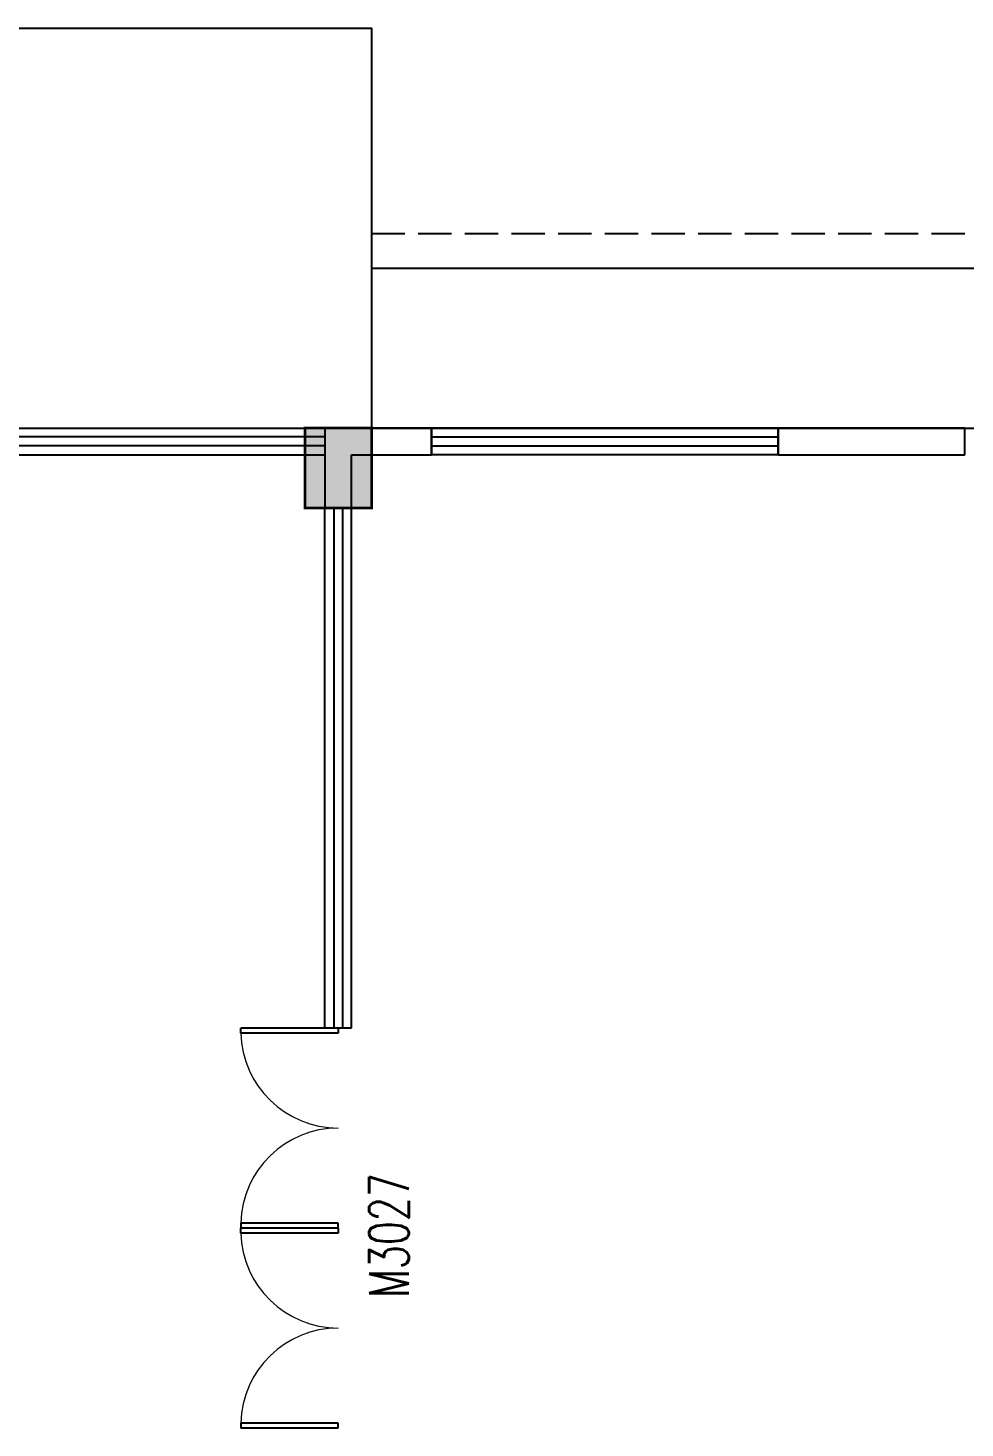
# Model space of a CAD drawing. Extents: x -6243262 to 3079315, y -2914302 to 172723.
# Drawn here: x -2024132 to -2017106, y -873031 to -862531 of the extents above; entities that cross this region are included whole.
import ezdxf

# ---------------------------------------------------------------- set-up
doc = ezdxf.new("R2010")
doc.units = 0
doc.header["$LTSCALE"] = 1000
doc.linetypes.add('DASH', pattern=[0.35, 0.25, -0.1])
for name, color, linetype in [('0-柱网', 2, 'Continuous'), ('WALL', 9, 'Continuous'), ('WINDOW', 4, 'Continuous'), ('WINDOW_TEXT', 7, 'Continuous')]:
    doc.layers.add(name, color=color, linetype=linetype)
doc.styles.add('_TCH_WINDOW', font='SIMPLEX', dxfattribs={"height": 3.5, "bigfont": 'GBCBIG'})

# ---------------------------------------------------------------- blocks, each defined once
blk = doc.blocks.new('1#柱网')
at = {"layer": '0-柱网'}
blk.add_hatch(color=0, dxfattribs=at).paths.add_polyline_path([(517855, 93967), (517855, 93367), (518355, 93367), (518355, 93967)])
at = {"layer": '0-柱网', "color": 0, "const_width": 20}
blk.add_lwpolyline([(517855, 93967), (517855, 93367), (518355, 93367), (518355, 93967), (517855, 93967)], dxfattribs=at)
blk = doc.blocks.new('$WINLIB2D$00000001')
at = {"color": 0}
for points in [[(-0.5, 0.5), (-0.5, -0.5)], [(-0.5, 0.5), (0.5, 0.5)], [(0.5, -0.5), (0.5, 0.5)], [(0.5, 0.1667), (-0.5, 0.1667)], [(0.5, -0.1667), (-0.5, -0.1667)], [(-0.5, -0.5), (0.5, -0.5)]]:
    blk.add_lwpolyline(points, dxfattribs=at)
blk = doc.blocks.new('$DorLib2D$00000002')
at = {"color": 0}
for p, q in [((-0.5, 0), (-0.5, 0.4875)), ((-0.475, 0.4875), (-0.5, 0.4875)), ((-0.475, 0), (-0.475, 0.4875)), ((0.475, 0), (0.475, 0.4875)), ((0.475, 0.4875), (0.5, 0.4875)), ((0.5, 0), (0.5, 0.4875)), ((-0.5, 0), (-0.475, 0)), ((0.5, 0), (0.475, 0))]:
    blk.add_line(p, q, dxfattribs=at)
at = {"color": 0, "lineweight": 13}
for centre, start, end in [((-0.4875, 0), 0, 88.53072), ((0.4875, 0), 91.46928, 180)]:
    blk.add_arc(centre, 0.4875, start, end, dxfattribs=at)
blk = doc.blocks.new('11')
at = {"color": 8}
for points in [[(1313445.1, -771352.2), (1313445.1, -768352.2), (1321945.1, -768352.2), (1321945.1, -771352.2)], [(1321945.1, -770152.2), (1338995.1, -770152.2), (1338995.1, -786752.2), (1322995.1, -786752.2), (1322995.1, -788252.2), (1317395.1, -788252.2), (1317395.1, -786752.2), (1301995.1, -786752.2), (1301995.1, -788252.2), (1296395.1, -788252.2), (1296395.1, -770152.2), (1313445.1, -770152.2)]]:
    blk.add_lwpolyline(points, dxfattribs=at)
at = {"color": 8, "linetype": 'DASH'}
blk.add_lwpolyline([(1321945.1, -769892.2), (1340016.5, -769892.2)], dxfattribs=at)
at = {"color": 8}
blk.add_lwpolyline([(1297595.1, -771352.2), (1337795.1, -771352.2), (1337795.1, -785552.2), (1321795.1, -785552.2), (1321795.1, -787052.2), (1318595.1, -787052.2), (1318595.1, -785552.2), (1300795.1, -785552.2), (1300795.1, -787052.2), (1297595.1, -787052.2)], close=True, dxfattribs=at)
at = {"layer": 'WALL', "color": 8}
for p, q in [((1321695.1, -771352.2), (1321595.1, -771352.2)), ((1321595.1, -771352.2), (1321595.1, -771552.2)), ((1322395.1, -771352.2), (1321695.1, -771352.2)), ((1322395.1, -771552.2), (1322395.1, -771352.2)), ((1326395.1, -771352.2), (1324995.1, -771352.2)), ((1324995.1, -771352.2), (1324995.1, -771552.2)), ((1326395.1, -771552.2), (1326395.1, -771352.2)), ((1321595.1, -771552.2), (1321595.1, -771952.2)), ((1321795.1, -771552.2), (1322395.1, -771552.2)), ((1321795.1, -771952.2), (1321795.1, -771552.2)), ((1324995.1, -771552.2), (1326395.1, -771552.2)), ((1321595.1, -771952.2), (1321795.1, -771952.2))]:
    blk.add_line(p, q, dxfattribs=at)
at = {"layer": '0-柱网', "color": 8}
blk.add_blockref('1#柱网', (803590.1, -865319.4), dxfattribs=at)
at = {"layer": 'WINDOW', "color": 8}
for name, p, xscale, yscale, zscale, rotation in [('$WINLIB2D$00000001', (1320395.1, -771452.2), -2400.000000000058, 200, -2400.000000000058, 180), ('$WINLIB2D$00000001', (1323695.1, -771452.2), 2600, 200, 2600, 180), ('$WINLIB2D$00000001', (1321695.1, -773902.2), 3900.000000002212, -200, 3900.000000002212, 90), ('$DorLib2D$00000002', (1321695.1, -778102.2), 1500, 1500, 1500, 90)]:
    blk.add_blockref(name, p, dxfattribs=dict(at, xscale=xscale, yscale=yscale, zscale=zscale, rotation=rotation))
ref = blk.add_blockref('$DorLib2D$00000002', (1321695.1, -776602.2), dxfattribs=dict(at, xscale=1500, yscale=1500, zscale=1500, rotation=90))
ref.add_attrib('A', 'M3027', (1322223.8, -777876.7), dxfattribs={"layer": 'WINDOW_TEXT', "color": 8, "height": 297.5, "rotation": 90, "style": '_TCH_WINDOW', "width": 0.705882})

msp = doc.modelspace()

# ---------------------------------------------------------------- block references
msp.add_blockref('11', (-3343501, -94178.5))

doc.saveas('drawing.dxf')
